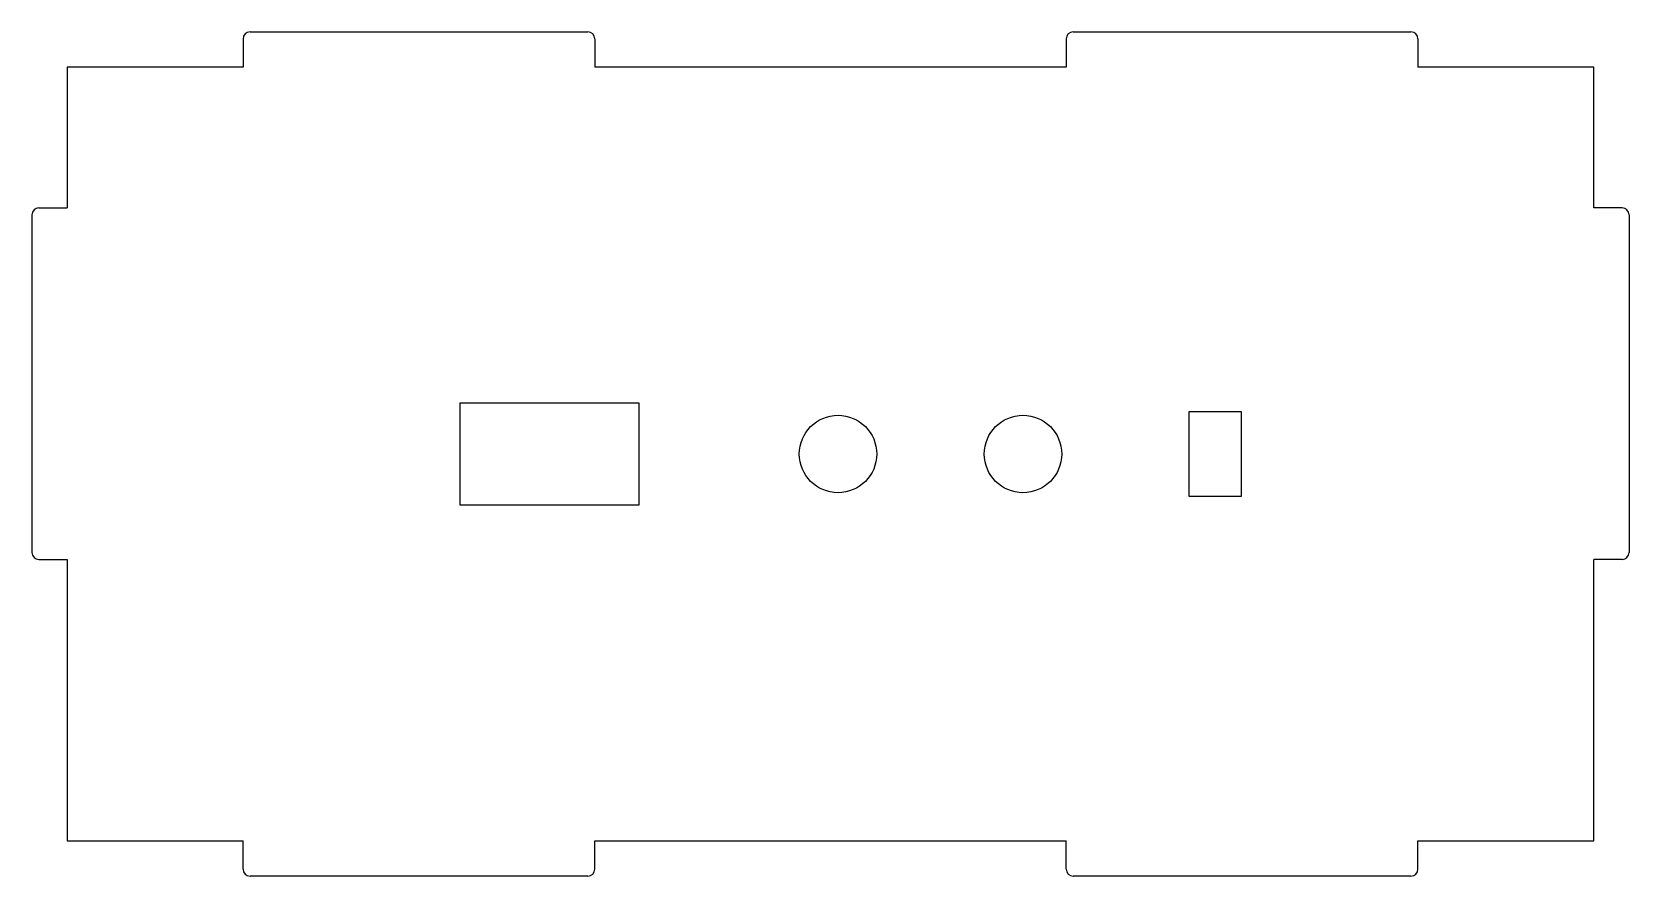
# Model space of a CAD drawing. Header units: millimetres. Extents: x -5 to 222, y -5 to 115.
import ezdxf

# ---------------------------------------------------------------- set-up
doc = ezdxf.new("R2010")
doc.units = ezdxf.units.MM

msp = doc.modelspace()

# ---------------------------------------------------------------- linework, layer by layer
at = {"color": 7, "linetype": 'Continuous', "lineweight": 25}
for p, q in [((25, 114), (25, 110)), ((75, 114), (75, 110)), ((142, 114), (142, 110)), ((192, 114), (192, 110)), ((0, 110), (0, 90)), ((25, 110), (0, 110)), ((142, 110), (75, 110)), ((217, 110), (192, 110)), ((217, 90), (217, 110)), ((-4, 90), (0, 90)), ((221, 90), (217, 90)), ((81.3, 62.25), (55.8, 62.25)), ((55.8, 62.25), (55.8, 47.75)), ((81.3, 47.75), (81.3, 62.25)), ((166.91, 61), (159.41, 61)), ((159.41, 61), (159.41, 49)), ((166.91, 49), (166.91, 61)), ((55.8, 47.75), (81.3, 47.75)), ((159.41, 49), (166.91, 49)), ((-4, 40), (0, 40)), ((0, 40), (0, 0)), ((217, 0), (217, 40)), ((221, 40), (217, 40)), ((0, 0), (25, 0)), ((25, -4), (25, 0)), ((75, -4), (75, 0)), ((75, 0), (142, 0)), ((142, -4), (142, 0)), ((192, -4), (192, 0)), ((192, 0), (217, 0))]:
    msp.add_line(p, q, dxfattribs=at)
for centre in [(109.57, 55), (135.86, 55)]:
    msp.add_circle(centre, 5.5, dxfattribs=at)
for centre, start, end in [((26, 114), 90, 180), ((74, 114), 0, 90), ((143, 114), 90, 180), ((191, 114), 0, 90), ((-4, 89), 90, 180), ((221, 89), 0, 90), ((-4, 41), 180, 270), ((221, 41), 270, 0), ((26, -4), 180, 270), ((74, -4), 270, 0), ((143, -4), 180, 270), ((191, -4), 270, 0)]:
    msp.add_arc(centre, 1, start, end, dxfattribs=at)
for points in [[(26, 115), (74, 115)], [(143, 115), (191, 115)], [(-5, 89), (-5, 41)], [(222, 89), (222, 41)], [(74, -5), (26, -5)], [(191, -5), (143, -5)]]:
    msp.add_open_spline(points, degree=1, dxfattribs=at)

doc.saveas('drawing.dxf')
